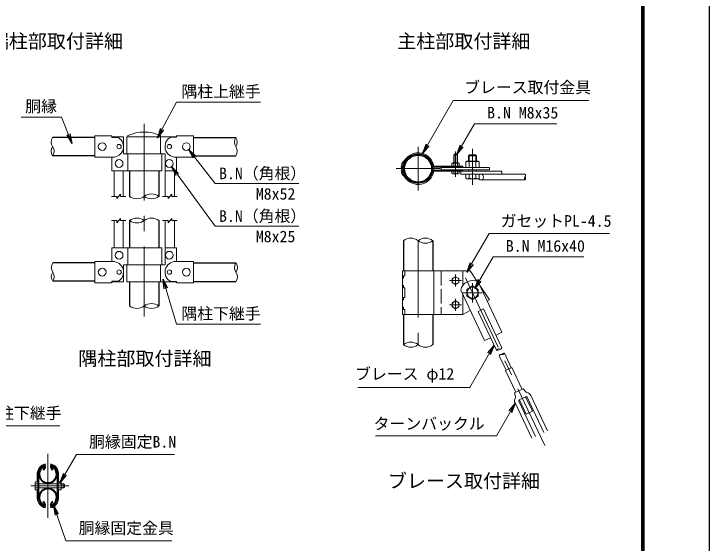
# Model space of a CAD drawing. Units: millimetres, scale not verified. Extents: x -8399 to 8401, y -5940 to 5940.
# Drawn here: x 2648 to 8401, y -3430 to 949 of the extents above; entities that cross this region are included whole.
import ezdxf
from ezdxf.enums import TextEntityAlignment as Align

# ---------------------------------------------------------------- set-up
doc = ezdxf.new("R2010")
doc.units = ezdxf.units.MM
doc.header["$LTSCALE"] = 20
doc.linetypes.add('DASHED', pattern=[7.5, 6, -1.5])
doc.linetypes.add('USER1', pattern=[50.8, 31.75, -6.35, 6.35, -6.35])
for name, color, linetype, lineweight in [('0-1_D-STR1', 1, 'Continuous', 25), ('0-4_D-BMK', 2, 'USER1', 13), ('0-5_D-STR-DIM', 7, 'Continuous', 13), ('0-8_D-STR3', 3, 'Continuous', 13), ('0-9_D-STR-TXT', 7, 'Continuous', 13), ('0-C_D-TTL-TXT', 7, 'Continuous', 13), ('0-E_D-TTL', 7, 'Continuous', 25)]:
    doc.layers.add(name, color=color, linetype=linetype, lineweight=lineweight)
doc.layers.add('0-6_0', color=7, linetype='Continuous')
doc.styles.add('ＭＳ ゴシック', font='')
doc.styles.get('ＭＳ ゴシック').set_extended_font_data('MS Gothic')

# ---------------------------------------------------------------- blocks, each defined once
blk = doc.blocks.new('_Open')
at = {"layer": '0-6_0'}
blk.add_line((-20, 3.333), (0, 0), dxfattribs=at)
blk.add_lwpolyline([(-20, -3.333), (0, 0), (-20, 0)], dxfattribs=at)

msp = doc.modelspace()

# ---------------------------------------------------------------- linework, layer by layer
at = {"layer": '0-1_D-STR1'}
for p, q in [((3318.65, -72.54), (2968.65, -72.54)), ((4134.65, -72.74), (4484.65, -72.74)), ((3318.65, -224.94), (2968.65, -224.94)), ((4134.65, -225.14), (4484.65, -225.14)), ((3605.65, -348.54), (3605.65, -560.54)), ((3847.65, -348.54), (3847.65, -560.54)), ((3605.65, -760.54), (3605.65, -987.46)), ((3847.65, -760.54), (3847.65, -987.46)), ((5871.86, -927.48), (5871.86, -1177.48)), ((6113.86, -927.48), (6113.86, -1177.48)), ((3318.65, -1111.06), (2969.65, -1111.06)), ((4134.65, -1111.26), (4485.65, -1111.26)), ((3318.65, -1263.46), (2969.65, -1263.46)), ((4134.65, -1263.66), (4485.65, -1263.66)), ((3605.65, -1267.46), (3605.65, -1467.46)), ((3847.65, -1267.46), (3847.65, -1467.46)), ((5871.86, -1537.48), (5871.86, -1787.48)), ((6113.86, -1537.48), (6113.86, -1787.48)), ((2902.99, -2797.65), (2888.95, -2821.96)), ((2908.54, -2800.86), (2894.51, -2825.17)), ((2950.82, -2800.86), (2964.85, -2825.17)), ((2956.37, -2797.65), (2970.41, -2821.96)), ((2888.95, -2821.96), (2894.51, -2825.17)), ((2970.41, -2821.96), (2964.85, -2825.17)), ((2888.95, -3088.39), (2894.51, -3085.18)), ((2902.99, -3112.7), (2888.95, -3088.39)), ((2908.54, -3109.49), (2894.51, -3085.18)), ((2950.82, -3109.49), (2964.85, -3085.18)), ((2956.37, -3112.7), (2970.41, -3088.39)), ((2970.41, -3088.39), (2964.85, -3085.18))]:
    msp.add_line(p, q, dxfattribs=at)
for radius in [121, 111.8]:
    msp.add_circle((5992.86, -330.99), radius, dxfattribs=at)
for centre, radius, start, end in [((2929.68, -2858.98), 76.2, 114.32478, 65.67522), ((2929.68, -2858.98), 69.78, 114.32478, 65.67522), ((2901.6, -2796.85), 8.02, 330, 114.32478), ((2901.6, -2796.85), 1.6, 330, 114.32478), ((2957.76, -2796.85), 8.02, 65.67522, 210), ((2957.76, -2796.85), 1.6, 65.67522, 210), ((2929.38, -2858.98), 76.2, 5.09104, 65.67522), ((2929.68, -3051.38), 76.2, 294.32478, 245.67522), ((2929.68, -3051.38), 69.78, 294.32478, 245.67522), ((2901.6, -3113.5), 8.02, 245.67522, 30), ((2901.6, -3113.5), 1.6, 245.67522, 30), ((2957.76, -3113.5), 8.02, 150, 294.32478), ((2957.76, -3113.5), 1.6, 150, 294.32478)]:
    msp.add_arc(centre, radius, start, end, dxfattribs=at)
at = {"layer": '0-4_D-BMK'}
for p, q in [((3726.65, 39.34), (3726.65, -1555.51)), ((5992.86, -149.49), (5992.86, -512.49)), ((6443.06, -466.19), (6443.06, -166.19)), ((6303.06, -188.01), (6303.06, -397.57)), ((5811.36, -330.99), (6174.36, -330.99)), ((5992.86, -927.48), (5992.86, -1787.48)), ((6303.06, -1207.48), (6303.06, -1307.48)), ((6353.06, -1257.48), (6253.06, -1257.48)), ((6384.5, -1233.72), (7041.18, -2621.63)), ((6443.06, -1277.48), (6443.06, -1437.48)), ((6523.06, -1357.48), (6363.06, -1357.48)), ((6303.06, -1507.48), (6303.06, -1407.48)), ((6353.06, -1457.48), (6253.06, -1457.48)), ((2929.68, -2691.95), (2929.68, -3220.48)), ((2787.18, -2956.21), (3101.78, -2956.21))]:
    msp.add_line(p, q, dxfattribs=at)
at = {"layer": '0-5_D-STR-DIM'}
for p, q in [((3454.65, -560.54), (3499.65, -560.54)), ((3499.65, -578.54), (3529.65, -542.54)), ((3499.65, -578.54), (3499.65, -560.54)), ((3529.65, -560.54), (3529.65, -542.54)), ((3529.65, -560.54), (3574.65, -560.54)), ((3878.65, -560.54), (3923.65, -560.54)), ((3923.65, -578.54), (3953.65, -542.54)), ((3923.65, -578.54), (3923.65, -560.54)), ((3953.65, -560.54), (3953.65, -542.54)), ((3953.65, -560.54), (3998.65, -560.54)), ((3499.65, -778.54), (3529.65, -742.54)), ((3529.65, -760.54), (3529.65, -742.54)), ((3923.65, -778.54), (3953.65, -742.54)), ((3953.65, -760.54), (3953.65, -742.54)), ((3454.65, -760.54), (3499.65, -760.54)), ((3499.65, -778.54), (3499.65, -760.54)), ((3529.65, -760.54), (3574.65, -760.54)), ((3878.65, -760.54), (3923.65, -760.54)), ((3923.65, -778.54), (3923.65, -760.54)), ((3953.65, -760.54), (3998.65, -760.54))]:
    msp.add_line(p, q, dxfattribs=at)
for centre, radius, start, end in [((3023.13, -110.64), 66.48, 145.03504, 214.96496), ((4539.13, -110.84), 66.48, 145.03504, 214.96496), ((4430.17, -110.84), 66.48, 325.03504, 34.96496), ((3023.13, -186.84), 66.48, 145.03422, 214.96578), ((2914.17, -186.84), 66.48, 325.03504, 34.96496), ((4430.17, -187.04), 66.48, 325.03422, 34.96578), ((6889.03, -412.19), 17.02, 135.18146, 224.81854), ((6864.88, -388.19), 17.02, 315.18146, 44.81854), ((6864.88, -412.19), 17.02, 315.18146, 44.81854), ((3666.15, -479.03), 101.51, 233.41445, 306.58555), ((3787.15, -642.04), 101.51, 53.41445, 126.58555), ((3787.15, -479.03), 101.51, 233.41445, 306.58555), ((3666.15, -842.04), 101.51, 53.41445, 126.58555), ((3787.15, -842.04), 101.51, 53.41445, 126.58555), ((3666.15, -679.03), 101.51, 233.41445, 306.58555), ((5932.36, -1002.13), 96.08, 50.97549, 129.02451), ((6053.36, -1002.13), 96.08, 50.97549, 129.02451), ((6053.36, -852.83), 96.08, 230.97549, 309.02451), ((3024.13, -1149.16), 66.48, 145.03504, 214.96496), ((4540.13, -1149.36), 66.48, 145.03504, 214.96496), ((4431.17, -1149.36), 66.48, 325.03504, 34.96496), ((3024.13, -1225.36), 66.48, 145.03422, 214.96578), ((2915.17, -1225.36), 66.48, 325.03504, 34.96496), ((4431.17, -1225.56), 66.48, 325.03422, 34.96578), ((3666.15, -1385.95), 101.51, 233.41445, 306.58555), ((3787.15, -1548.96), 101.51, 53.41445, 126.58555), ((3787.15, -1385.95), 101.51, 233.41445, 306.58555), ((5932.36, -1862.13), 96.08, 50.97549, 129.02451), ((5932.36, -1712.83), 96.08, 230.97549, 309.02451), ((6053.36, -1712.83), 96.08, 230.97549, 309.02451), ((6658.19, -1840.23), 17.02, 70.5023, 160.13939), ((6647.86, -1818.4), 17.02, 250.5023, 340.13939), ((6669.56, -1808.13), 17.02, 250.5023, 340.13939), ((6679.58, -1885.43), 17.02, 70.5023, 160.13939), ((6701.27, -1875.16), 17.02, 70.5023, 160.13939), ((6690.94, -1853.33), 17.02, 250.5023, 340.13939)]:
    msp.add_arc(centre, radius, start, end, dxfattribs=at)
at = {"layer": '0-8_D-STR3'}
for p, q in [((3458.65, -74.43), (3458.65, -60.54)), ((3554.65, -68.54), (3458.65, -68.54)), ((3458.65, -74.43), (3514.11, -74.43)), ((3554.65, -68.54), (3554.65, -208.54)), ((3582.25, -68.54), (3990.65, -68.54)), ((3582.25, -208.54), (3582.25, -68.54)), ((3591.45, -68.54), (3591.45, -57.99)), ((3861.85, -208.54), (3861.85, -57.99)), ((3946.45, -70.26), (3994.65, -70.26)), ((3994.65, -60.54), (4134.65, -60.54)), ((3994.65, -70.26), (3994.65, -60.54)), ((4134.65, -60.54), (4134.65, -236.54)), ((3554.65, -208.54), (3894.65, -208.54)), ((3591.45, -208.54), (3591.45, -348.54)), ((3871.05, -208.54), (3871.05, -348.54)), ((3898.65, -212.54), (3898.65, -344.54)), ((6287.06, -216.99), (6291.86, -212.19)), ((6287.06, -216.99), (6319.06, -216.99)), ((6287.06, -283.79), (6287.06, -216.99)), ((6290.06, -283.79), (6290.06, -213.99)), ((6291.86, -212.19), (6314.26, -212.19)), ((6319.06, -216.99), (6314.26, -212.19)), ((6316.06, -283.79), (6316.06, -213.99)), ((6319.06, -283.79), (6319.06, -216.99)), ((6411.06, -224.19), (6419.06, -216.19)), ((6475.06, -224.19), (6411.06, -224.19)), ((6411.06, -269.99), (6411.06, -224.19)), ((6415.86, -269.99), (6415.86, -219.39)), ((6467.06, -216.19), (6419.06, -216.19)), ((6475.06, -224.19), (6467.06, -216.19)), ((6470.26, -269.99), (6470.26, -219.39)), ((6475.06, -269.99), (6475.06, -224.19)), ((3466.65, -236.54), (3318.65, -236.54)), ((3458.65, -236.54), (3458.65, -348.54)), ((3986.65, -236.54), (4134.65, -236.54)), ((3994.65, -236.54), (3994.65, -344.54)), ((5874.65, -269.07), (5871.34, -271.32)), ((5879.82, -276.67), (5876.51, -278.93)), ((6273.04, -286.69), (6278.06, -283.79)), ((6273.04, -309.79), (6273.04, -286.69)), ((6328.06, -283.79), (6278.06, -283.79)), ((6288.05, -309.79), (6288.05, -286.69)), ((6318.07, -309.79), (6318.07, -286.69)), ((6333.08, -286.69), (6328.06, -283.79)), ((6333.08, -309.79), (6333.08, -286.69)), ((6489.06, -269.99), (6397.06, -269.99)), ((6415.35, -321.99), (6415.35, -275.43)), ((6470.77, -321.99), (6470.77, -275.43)), ((5853.98, -318.96), (5863.19, -318.96)), ((5859.34, -330.23), (5860.2, -329.37)), ((5865.85, -336.74), (5866.71, -335.88)), ((5868.08, -293.95), (5877.08, -295.86)), ((6363.06, -318.99), (6118.98, -318.99)), ((6363.06, -342.99), (6118.98, -342.99)), ((6363.06, -309.79), (6121.73, -309.79)), ((6183.06, -321.99), (6583.06, -321.99)), ((6183.06, -321.99), (6183.06, -339.99)), ((6183.06, -339.99), (6583.06, -339.99)), ((6333.08, -309.79), (6273.04, -309.79)), ((6363.06, -318.99), (6363.06, -309.79)), ((6363.06, -342.99), (6363.06, -352.19)), ((6411.06, -352.19), (6411.06, -339.99)), ((6475.06, -352.19), (6475.06, -339.99)), ((6583.06, -321.99), (6583.06, -339.99)), ((3871.05, -348.54), (3458.65, -348.54)), ((3476.65, -348.54), (3476.65, -560.54)), ((3552.65, -348.54), (3552.65, -560.54)), ((3900.65, -348), (3900.65, -560.54)), ((3902.65, -348.54), (3990.65, -348.54)), ((3976.65, -348.54), (3976.65, -560.54)), ((5868.08, -368.03), (5877.08, -366.12)), ((5874.65, -392.91), (5871.34, -390.65)), ((5879.82, -385.3), (5876.51, -383.05)), ((6686.45, -352.19), (6121.73, -352.19)), ((6273.04, -352.19), (6273.04, -370.6)), ((6277.86, -373.39), (6273.04, -370.6)), ((6277.86, -373.39), (6328.26, -373.39)), ((6288.05, -352.19), (6288.05, -370.6)), ((6318.07, -352.19), (6318.07, -370.6)), ((6328.26, -373.39), (6333.08, -370.6)), ((6333.08, -352.19), (6333.08, -370.6)), ((6345.08, -352.19), (6345.08, -376.19)), ((6345.08, -376.19), (6876.95, -376.19)), ((6387.63, -376.19), (6387.63, -410.75)), ((6415.35, -376.19), (6415.35, -410.75)), ((6470.77, -376.19), (6470.77, -410.75)), ((6498.48, -376.19), (6498.48, -410.75)), ((6686.45, -352.19), (6686.45, -376.19)), ((6397.06, -416.19), (6387.63, -410.75)), ((6489.06, -416.19), (6397.06, -416.19)), ((6489.06, -416.19), (6498.48, -410.75)), ((6511.49, -424.19), (6876.95, -424.19)), ((3476.65, -760.54), (3476.65, -987.46)), ((3552.65, -760.54), (3552.65, -987.46)), ((3900.65, -760.54), (3900.65, -987.99)), ((3976.65, -760.54), (3976.65, -987.46)), ((3871.05, -987.46), (3458.65, -987.46)), ((3458.65, -1099.46), (3458.65, -987.46)), ((3591.45, -1127.46), (3591.45, -987.46)), ((3871.05, -1127.46), (3871.05, -987.46)), ((3898.65, -1123.46), (3898.65, -991.46)), ((3902.65, -987.46), (3990.65, -987.46)), ((3994.65, -1099.46), (3994.65, -991.46)), ((3466.65, -1099.46), (3318.65, -1099.46)), ((3554.65, -1127.46), (3894.65, -1127.46)), ((3554.65, -1267.46), (3554.65, -1127.46)), ((3582.25, -1127.46), (3582.25, -1267.46)), ((3861.85, -1127.46), (3861.85, -1267.46)), ((3986.65, -1099.46), (4134.65, -1099.46)), ((4134.65, -1275.46), (4134.65, -1099.46)), ((5862.66, -1177.48), (5862.66, -1537.48)), ((6423.06, -1177.48), (5862.66, -1177.48)), ((5882.66, -1177.48), (5882.66, -1217.48)), ((6123.06, -1177.48), (6123.06, -1537.48)), ((6363.06, -1177.48), (6363.06, -1297.48)), ((6423.06, -1177.48), (6481.52, -1265.17)), ((3458.65, -1261.56), (3458.65, -1275.46)), ((3458.65, -1261.56), (3514.11, -1261.56)), ((5871.86, -1237.48), (5862.66, -1237.48)), ((5882.66, -1217.48), (5871.86, -1217.48)), ((5871.86, -1217.48), (5871.86, -1237.48)), ((3554.65, -1267.46), (3458.65, -1267.46)), ((3582.25, -1267.46), (3990.65, -1267.46)), ((3946.45, -1265.74), (3994.65, -1265.74)), ((3994.65, -1265.74), (3994.65, -1275.46)), ((3994.65, -1275.46), (4134.65, -1275.46)), ((5871.86, -1297.48), (5862.66, -1297.48)), ((5871.86, -1297.48), (5871.86, -1317.48)), ((5882.66, -1317.48), (5871.86, -1317.48)), ((5882.66, -1317.48), (5882.66, -1397.48)), ((6489.71, -1269.03), (6686.45, -1684.84)), ((6345.08, -1337.46), (6541.82, -1753.27)), ((6363.06, -1375.45), (6363.06, -1537.48)), ((5871.86, -1417.48), (5862.66, -1417.48)), ((5871.86, -1397.48), (5871.86, -1417.48)), ((5882.66, -1397.48), (5871.86, -1397.48)), ((5871.86, -1477.48), (5862.66, -1477.48)), ((5871.86, -1497.48), (5871.86, -1477.48)), ((6489.79, -1512.37), (6533.18, -1491.84)), ((6533.18, -1491.84), (6685.57, -1813.92)), ((6363.06, -1537.48), (5862.66, -1537.48)), ((5882.66, -1497.48), (5871.86, -1497.48)), ((5882.66, -1497.48), (5882.66, -1537.48)), ((6424, -1504.24), (6363.06, -1537.48)), ((6489.79, -1512.37), (6642.18, -1834.45)), ((6637.64, -1707.93), (6686.45, -1684.84)), ((6541.82, -1753.27), (6590.63, -1730.17)), ((6663.57, -1879.64), (6720.11, -1999.14)), ((6706.96, -1859.12), (6763.49, -1978.61)), ((6716.13, -2001.02), (6767.47, -1976.73)), ((6716.13, -2001.02), (6801.67, -2181.81)), ((6767.47, -1976.73), (6853.01, -2157.52)), ((6791.18, -2186.77), (6863.49, -2152.55)), ((6863.49, -2152.55), (6882.89, -2177.9)), ((6791.18, -2186.77), (6798.48, -2217.83)), ((6829.3, -2243.96), (6883.54, -2218.3)), ((6830.75, -2243.28), (6887.2, -2362.59)), ((6882.09, -2218.98), (6938.55, -2338.3)), ((6894.19, -2222.11), (7032.76, -2514.98)), ((6924.92, -2207.57), (7063.49, -2500.44)), ((6794.76, -2269.15), (6933.33, -2562.03)), ((6825.49, -2254.61), (6964.06, -2547.48)), ((6887.2, -2362.59), (6938.55, -2338.3)), ((2906.35, -2773.84), (2909.48, -2785.42)), ((2953.01, -2773.84), (2949.88, -2785.42)), ((2841.48, -2851.7), (2841.48, -2919.81)), ((2845.48, -2851.87), (2845.48, -3060.56)), ((2853.48, -2852.21), (2853.48, -3060.21)), ((3005.88, -2852.21), (3005.88, -3060.21)), ((3013.88, -2851.87), (3013.88, -3060.56)), ((3017.88, -2851.7), (3017.88, -2919.81)), ((2823.48, -2931.28), (2823.48, -2980.66)), ((2827.48, -2923.81), (2845.48, -2923.81)), ((3035.88, -2923.81), (3013.88, -2923.81)), ((3039.88, -2931.28), (3039.88, -2980.66)), ((2891.09, -2956.21), (2799.87, -2956.21)), ((2827.48, -2940.01), (2845.48, -2940.01)), ((2827.48, -2972.41), (2845.48, -2972.41)), ((2827.48, -2988.61), (2845.48, -2988.61)), ((2858.28, -2940.21), (3005.88, -2940.21)), ((2858.28, -2972.21), (3005.88, -2972.21)), ((2968.27, -2956.21), (3059.49, -2956.21)), ((3035.88, -2940.01), (3013.88, -2940.01)), ((3035.88, -2972.41), (3013.88, -2972.41)), ((3035.88, -2988.61), (3013.88, -2988.61)), ((3039.88, -2940.21), (3060.68, -2940.21)), ((3039.88, -2942.92), (3065.48, -2942.92)), ((3039.88, -2969.51), (3065.48, -2969.51)), ((3039.88, -2972.21), (3060.68, -2972.21)), ((3060.68, -2940.21), (3060.68, -2972.21)), ((3060.68, -2940.21), (3065.48, -2942.92)), ((3065.48, -2969.51), (3060.68, -2972.21)), ((3065.48, -2942.92), (3065.48, -2969.51)), ((2841.48, -3060.73), (2841.48, -2992.61)), ((3017.88, -3060.73), (3017.88, -2992.61)), ((2906.35, -3138.59), (2909.48, -3127.01)), ((2953.01, -3138.59), (2949.88, -3127.01))]:
    msp.add_line(p, q, dxfattribs=at)
at = {"layer": '0-8_D-STR3', "linetype": 'DASHED'}
msp.add_line((6183.06, -1177.48), (6183.06, -1537.48), dxfattribs=at)
at = {"layer": '0-8_D-STR3'}
for points in [[(3458.65, -60.54), (3318.65, -60.54), (3318.65, -236.54)], [(6387.63, -321.99), (6387.63, -275.43), (6397.06, -269.99)], [(6498.48, -321.99), (6498.48, -275.43), (6489.06, -269.99)], [(3458.65, -1275.46), (3318.65, -1275.46), (3318.65, -1099.46)], [(6503.45, -1298.07), (6583.06, -1417.48), (6564.69, -1427.5)]]:
    msp.add_lwpolyline(points, dxfattribs=at)
for points in [[(6303.06, -1225.08), (6275, -1241.28), (6275, -1273.68), (6303.06, -1289.88), (6331.12, -1273.68), (6331.12, -1241.28)], [(6443.06, -1302.05), (6395.06, -1329.77), (6395.06, -1385.19), (6443.06, -1412.91), (6491.06, -1385.19), (6491.06, -1329.77)], [(6303.06, -1489.88), (6275, -1473.68), (6275, -1441.28), (6303.06, -1425.08), (6331.12, -1441.28), (6331.12, -1473.68)]]:
    msp.add_lwpolyline(points, close=True, dxfattribs=at)
for centre, radius in [((3378.65, -148.54), 32), ((3518.65, -148.54), 18), ((3934.65, -148.54), 18), ((4074.65, -148.54), 32), ((3518.65, -288.54), 32), ((3934.65, -288.54), 32), ((3518.65, -1047.46), 32), ((3934.65, -1047.46), 32), ((3378.65, -1187.46), 32), ((3518.65, -1187.46), 18), ((3934.65, -1187.46), 18), ((4074.65, -1187.46), 32), ((6303.06, -1257.48), 28.14), ((6443.06, -1357.48), 46), ((6303.06, -1457.48), 28.14)]:
    msp.add_circle(centre, radius, dxfattribs=at)
for centre, radius, start, end in [((3726.65, -353.54), 325.01, 65.41845, 114.58155), ((3466.65, -148.54), 88, 270, 57.35993), ((3986.65, -148.54), 88, 117.18421, 270), ((3990.65, -72.54), 4, 34.74541, 90), ((3894.65, -212.54), 4, 0, 90), ((5992.86, -330.99), 130.6, 9.34203, 146.56403), ((5992.86, -330.99), 121.4, 8.12234, 146.58211), ((5992.86, -330.99), 139.4, 160.23213, 175.04957), ((5886.58, -293.08), 26.57, 125.43571, 159.52262), ((5992.86, -330.99), 130.2, 160.25412, 176.75773), ((5886.58, -293.08), 17.36, 125.43571, 159.52262), ((5846.6, -233.94), 44.94, 307.86461, 326.1), ((5846.6, -233.94), 54.13, 307.86461, 326.1), ((6280.54, -297.66), 13.29, 55.61586, 124.38414), ((6303.06, -334.04), 49.68, 72.4121, 107.5879), ((6325.58, -297.66), 13.29, 55.61585, 124.38416), ((6401.49, -295.68), 24.54, 55.61587, 124.38413), ((6443.06, -362.86), 91.71, 72.41211, 107.58789), ((6484.63, -295.68), 24.54, 55.61587, 124.38413), ((3902.65, -344.54), 4, 180, 270), ((3990.65, -344.54), 4, 270, 0), ((5872.35, -343.24), 18.4, 135, 183.94314), ((5884.95, -318.9), 30.97, 180.11864, 206.55208), ((6050.13, -330.99), 196.6, 183.94314, 192.30868), ((5853.7, -322.86), 9.2, 315, 357.63166), ((5872.35, -343.24), 9.2, 135, 183.94314), ((6050.13, -330.99), 187.4, 183.94314, 192.20298), ((5992.86, -330.99), 130.2, 185.10988, 196.53121), ((5853.7, -322.86), 18.4, 315, 357.63166), ((5992.86, -330.99), 121, 163.12037, 174.6988), ((6118.98, -312.99), 6, 188.12234, 270), ((6118.98, -348.99), 6, 90, 171.87766), ((5888.47, -364), 31.69, 186.00109, 237.89976), ((5888.47, -364), 22.49, 186.00109, 237.89976), ((5846.6, -428.04), 44.94, 33.9, 52.13539), ((5846.6, -428.04), 54.13, 33.9, 52.13539), ((5992.86, -330.99), 130.6, 213.43597, 350.65797), ((5992.86, -330.99), 121.4, 213.41789, 351.87766), ((6280.54, -359.64), 13.29, 235.61585, 304.38415), ((6303.06, -323.25), 49.68, 252.4121, 287.5879), ((6325.58, -359.64), 13.29, 235.61585, 304.38415), ((6401.49, -390.5), 24.54, 235.61585, 304.38414), ((6443.06, -323.32), 91.71, 252.41211, 287.58789), ((6484.63, -390.5), 24.54, 235.61586, 304.38415), ((3902.65, -991.46), 4, 90, 180), ((3990.65, -991.46), 4, 0, 90), ((3466.65, -1187.46), 88, 302.64007, 90), ((3894.65, -1123.46), 4, 270, 0), ((3986.65, -1187.46), 88, 90, 242.81579), ((6443.06, -1357.48), 100, 62.19074, 168.45095), ((3990.65, -1263.46), 4, 270, 325.25459), ((6895.59, -2168.18), 16, 217.4201, 261.43973), ((6886.96, -2225.53), 42, 25.32084, 81.43973), ((6832.72, -2251.19), 42, 149.20196, 205.32084), ((6782.9, -2221.49), 16, 329.20196, 13.22159), ((6886.96, -2225.53), 8, 25.32084, 115.32084), ((6832.72, -2251.19), 8, 115.32084, 205.32084), ((2929.38, -2858.98), 88.2, 105.13812, 175.26816), ((2929.38, -2858.98), 84.2, 105.13812, 175.157), ((2929.38, -2858.98), 76.2, 105.13812, 174.90896), ((2929.98, -2858.98), 76.2, 5.09104, 74.86188), ((2929.98, -2858.98), 84.2, 4.843, 74.86188), ((2929.98, -2858.98), 88.2, 4.843, 74.86188), ((2833.63, -2931.91), 10.17, 127.21089, 232.78911), ((2845.48, -2919.81), 4, 180, 270), ((3013.88, -2919.81), 4, 270, 0), ((3029.73, -2931.91), 10.17, 307.21089, 52.78911), ((2833.68, -2980.51), 10.2, 127.42505, 232.57495), ((2858.29, -2956.21), 34.8, 152.26063, 207.73937), ((2845.48, -2992.61), 4, 90, 180), ((3013.88, -2992.61), 4, 0, 90), ((3029.68, -2980.51), 10.2, 307.42505, 52.57495), ((3005.08, -2956.21), 34.8, 332.26063, 27.73937), ((2929.38, -3053.45), 88.2, 184.73184, 254.86188), ((2929.38, -3053.45), 84.2, 184.843, 254.86188), ((2929.38, -3053.45), 76.2, 185.09104, 254.86188), ((2929.98, -3053.45), 76.2, 285.13812, 354.90896), ((2929.98, -3053.45), 84.2, 285.13812, 355.157), ((2929.98, -3053.45), 88.2, 285.13812, 355.26816)]:
    msp.add_arc(centre, radius, start, end, dxfattribs=at)
msp.add_ellipse((6511.49, -400.19), major_axis=(0, 24), ratio=0.903927, start_param=2.1647034, end_param=6.9259796, dxfattribs=at)
at = {"layer": '0-9_D-STR-TXT'}
for points in [[(7405.95, 233.93), (6283.8, 233.93), (6030.94, -204.03)], [(4689.17, 220.28), (3994.65, 220.28), (3836.73, -73.49)], [(2708.05, 95.29), (3042.09, 95.29), (3126.8, -120.31)], [(7141.28, 41.14), (6458.21, 41.14), (6312.95, -210.46)], [(5005.37, -454.99), (4313.23, -454.99), (4095.54, -175.36)], [(5005.37, -808.21), (4313.23, -808.21), (3954.67, -316.02)], [(7577.6, -867.97), (6579.81, -867.97), (6396.57, -1185.36)], [(7363.31, -1061.39), (6612.73, -1061.39), (6461.97, -1322.51)], [(4688.74, -1617.67), (3994.23, -1617.67), (3883.03, -1247.94)], [(5493.27, -2140.87), (6420.5, -2140.87), (6619.8, -1795.67)], [(5640.66, -2543.14), (6640.98, -2543.14), (6795.75, -2275.09)], [(3027, -2458.48), (2284.04, -2458.48), (2055.1, -2993.09)], [(3978.27, -2696.62), (3165.25, -2696.62), (3030.36, -2928.21)], [(3956.11, -3410.67), (3079.13, -3410.67), (2977.87, -3121.1)]]:
    msp.add_lwpolyline(points, dxfattribs=at)
at = {"layer": '0-E_D-TTL', "color": 2}
msp.add_lwpolyline([(-8399.36, 5940.45), (8400.64, 5940.45), (8400.64, -5939.55), (-8399.36, -5939.55)], close=True, dxfattribs=at)
at = {"layer": '0-E_D-TTL'}
for points in [[(-7859.36, 5500.45), (7860.64, 5500.45), (7860.64, -5499.55), (-7859.36, -5499.55)], [(-7854.36, 5495.45), (7855.64, 5495.45), (7855.64, -5494.55), (-7854.36, -5494.55)], [(-7849.36, 5490.45), (7850.64, 5490.45), (7850.64, -5489.55), (-7849.36, -5489.55)], [(-7844.36, 5485.45), (7845.64, 5485.45), (7845.64, -5484.55), (-7844.36, -5484.55)], [(-7839.36, 5480.45), (7840.64, 5480.45), (7840.64, -5479.55), (-7839.36, -5479.55)]]:
    msp.add_lwpolyline(points, close=True, dxfattribs=at)

# ---------------------------------------------------------------- block references
at = {"layer": '0-9_D-STR-TXT', "xscale": 4, "yscale": 4}
for p, rotation in [((3835.79, -75.25), 241.73951), ((3127.53, -122.17), 291.44911), ((4094.31, -173.79), 127.9015), ((6029.94, -205.76), 240), ((6311.95, -212.19), 240), ((3953.49, -314.4), 126.07342), ((6395.57, -1187.09), 240), ((3882.45, -1246.03), 106.73843), ((6460.97, -1324.24), 240), ((6620.8, -1793.94), 60), ((6796.75, -2273.35), 60), ((3029.36, -2929.93), 239.78171), ((2977.21, -3119.22), 109.27461)]:
    msp.add_blockref('_Open', p, dxfattribs=dict(at, rotation=rotation))

# ---------------------------------------------------------------- texts
at = {"layer": '0-9_D-STR-TXT', "style": 'ＭＳ ゴシック'}
for s, p in [('ブレース取付金具', (6373.97, 264.68)), ('隅柱上継手', (4034.51, 230.65)), ('胴縁', (2741.9, 107.87)), ('B.N M8x35', (6564.12, 55.15)), ('B.N（角根）', (4345.71, -447.13)), ('M8x52', (4649.88, -616.28)), ('B.N（角根）', (4345.71, -800.34)), ('ガセットPL-4.5', (6675.57, -840.52)), ('M8x25', (4649.88, -969.5)), ('B.N M16x40', (6718.64, -1047.38)), ('隅柱下継手', (4034.08, -1607.3)), ('ブレース φ12', (5471.45, -2106.06)), ('主柱下継手', (2385.88, -2430.77)), ('ターンバックル', (5624.92, -2518.22)), ('胴縁固定B.N', (3270.15, -2668.15)), ('胴縁固定金具', (3184.03, -3382.2))]:
    msp.add_text(s, height=96.19, dxfattribs=at).set_placement(p, align=Align.BOTTOM_LEFT)
at = {"layer": '0-C_D-TTL-TXT', "style": 'ＭＳ ゴシック'}
for s, p in [('端柱部取付詳細', (2448.79, 631.59)), ('主柱部取付詳細', (5820.46, 631.59)), ('隅柱部取付詳細', (3181.36, -1994.36)), ('ブレース取付詳細', (5742.49, -3007.26))]:
    msp.add_text(s, height=115.4, dxfattribs=at).set_placement(p, align=Align.BOTTOM_LEFT)

doc.saveas('drawing.dxf')
